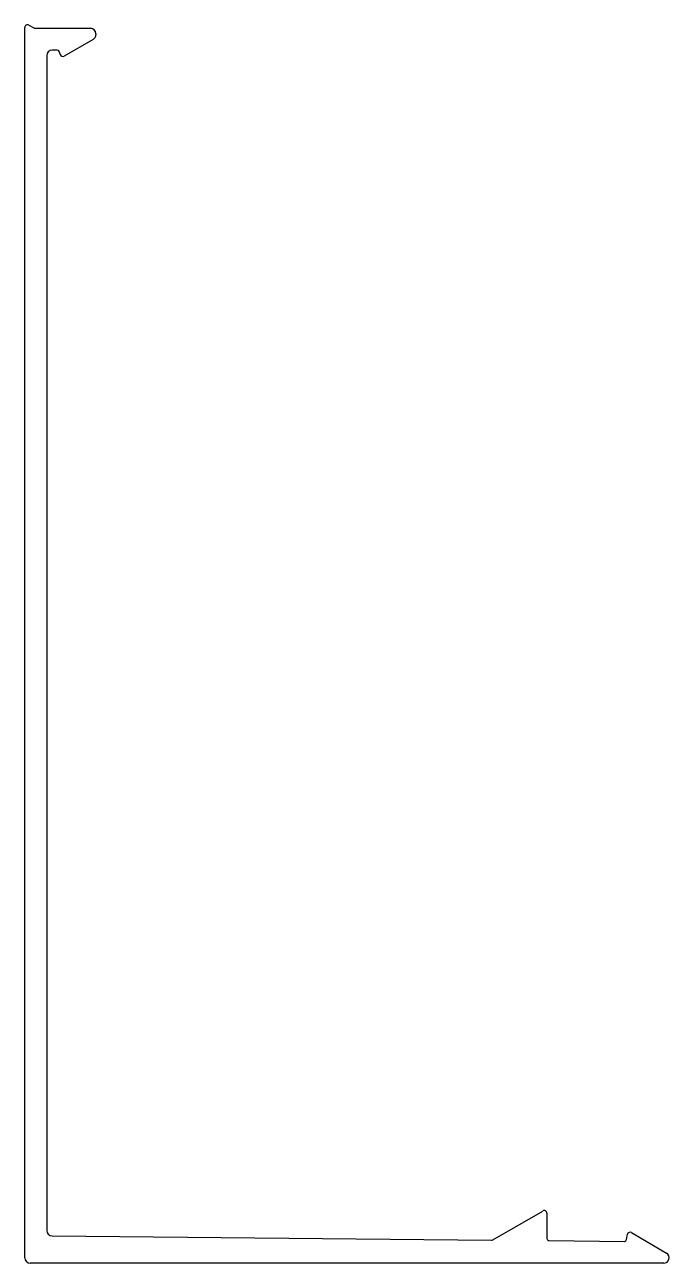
# Model space of a CAD drawing. Extents: x 4 to 63, y 3 to 116.
import ezdxf

# ---------------------------------------------------------------- set-up
doc = ezdxf.new("R2010")
doc.units = 0
doc.layers.get('0').update_dxf_attribs({"linetype": 'CONTINUOUS'})

msp = doc.modelspace()

# ---------------------------------------------------------------- linework, layer by layer
for p, q in [((3.97, 3.55), (3.97, 116.12)), ((4.34, 116.33), (4.78, 116.08)), ((4.88, 116.05), (9.97, 116.05)), ((10.22, 115.02), (7.58, 113.5)), ((10.47, 115.55), (10.47, 115.46)), ((5.97, 113.55), (5.97, 6.05)), ((6.93, 114.05), (6.47, 114.05)), ((7.22, 113.63), (7.11, 113.92)), ((46.77, 5.19), (51.34, 7.83)), ((51.72, 7.62), (51.72, 5.32)), ((59, 5.22), (59.09, 5.7)), ((59.46, 5.87), (62.66, 3.98)), ((6.46, 5.55), (46.66, 5.17)), ((51.91, 5.12), (58.8, 5.05)), ((62.4, 3.05), (4.47, 3.05))]:
    msp.add_line(p, q)
for centre, radius, start, end in [((4.22, 116.12), 0.25, 60, 180), ((4.88, 116.25), 0.2, 240, 270), ((9.97, 115.55), 0.5, 0, 90), ((9.97, 115.46), 0.5, 300, 0), ((6.47, 113.55), 0.5, 90, 180), ((6.93, 113.85), 0.2, 20, 90), ((7.45, 113.72), 0.25, 200, 300), ((51.47, 7.62), 0.25, 360, 120), ((6.47, 6.05), 0.5, 180, 269.4595), ((59.33, 5.65), 0.25, 59.4595, 169.4595), ((46.67, 5.37), 0.2, 269.4595, 300), ((51.92, 5.32), 0.2, 180, 269.4595), ((58.8, 5.25), 0.2, 269.4595, 349.4595), ((4.47, 3.55), 0.5, 180, 270), ((62.4, 3.55), 0.5, 270, 59.4595)]:
    msp.add_arc(centre, radius, start, end)

doc.saveas('drawing.dxf')
